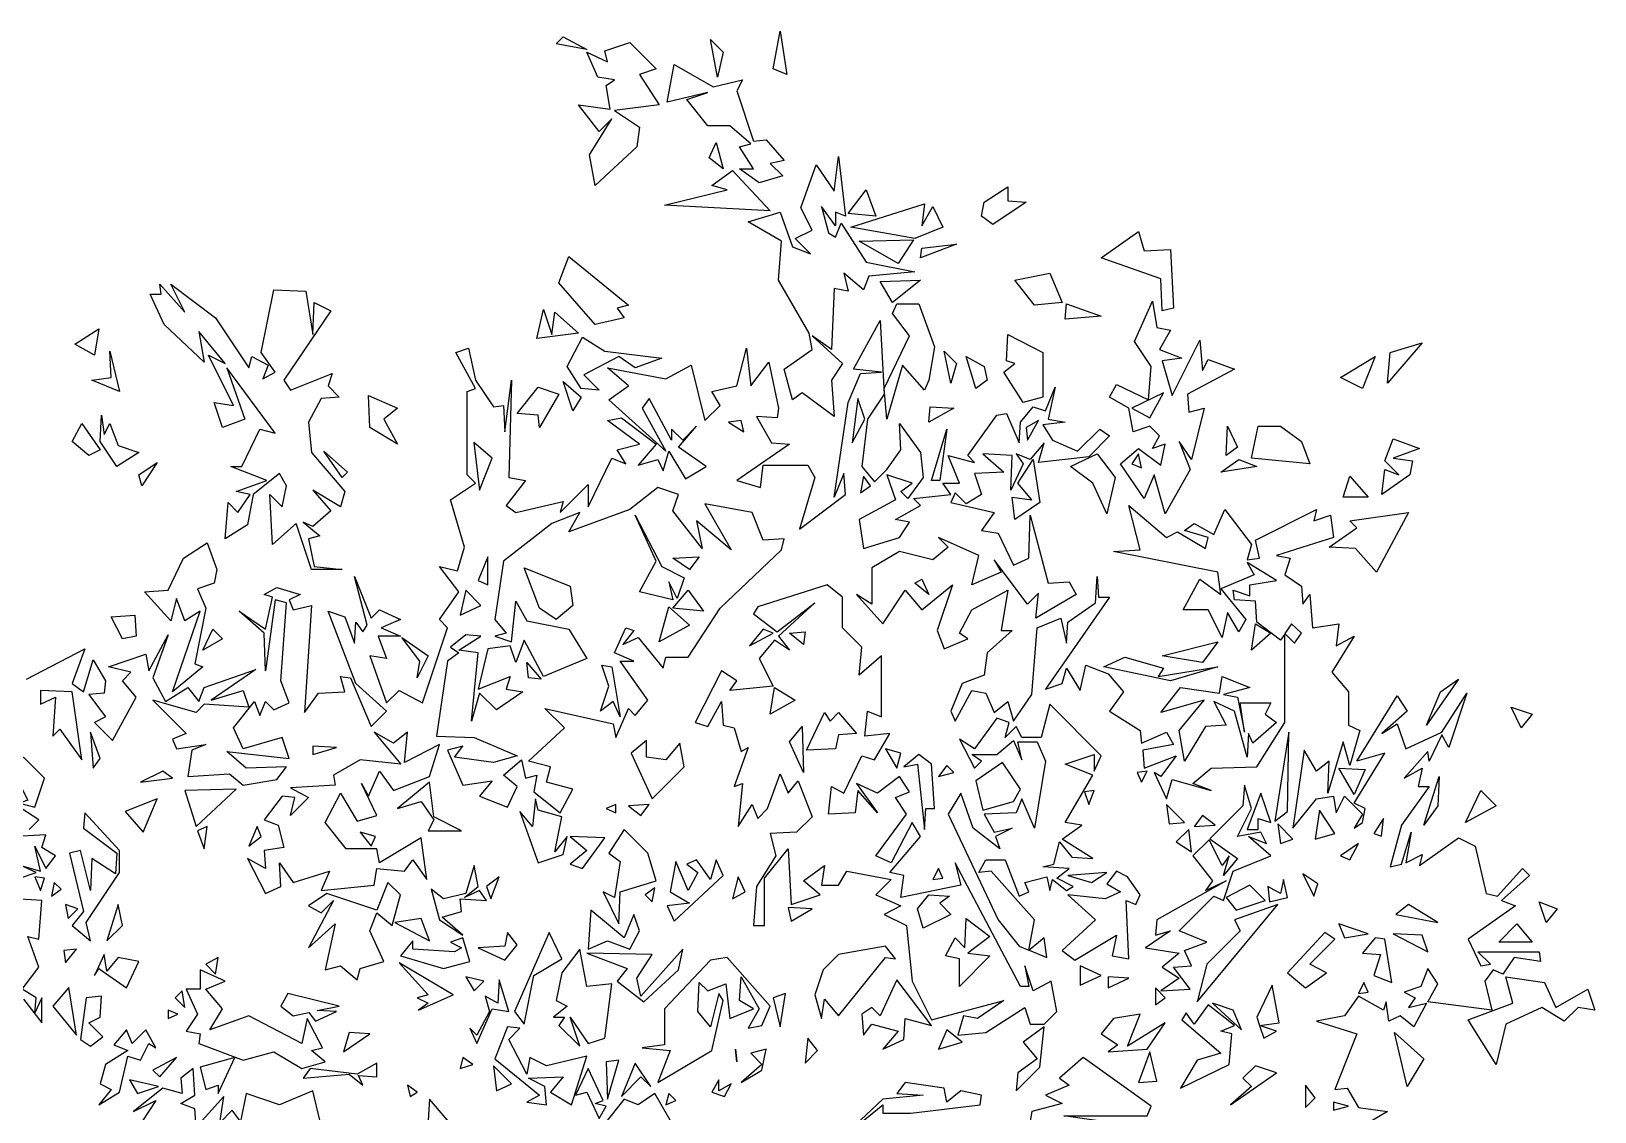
# Model space of a CAD drawing. Header units: millimetres. Extents: x -1920 to 1916, y -1858 to 1858.
# Drawn here: x 137 to 1192, y 839 to 1569 of the extents above; entities that cross this region are included whole.
import ezdxf

# ---------------------------------------------------------------- set-up
doc = ezdxf.new("R2010")
doc.units = ezdxf.units.MM
doc.layers.add('ALMOND-DRAW-PROFILE', color=7, linetype='Continuous', lineweight=25)

msp = doc.modelspace()

# ---------------------------------------------------------------- linework, layer by layer
at = {"layer": 'ALMOND-DRAW-PROFILE'}
for points in [[(511.6, 1556.5), (490.9, 1560.3), (495.6, 1565)], [(599.8, 1537.7), (595.1, 1563.1), (603.6, 1554.6)], [(646.8, 1539.6), (637.4, 1543.4), (642.1, 1568.7)], [(517.2, 1464.5), (513.5, 1485.2), (528.5, 1509.6), (520, 1501.1), (506, 1519), (527.5, 1516.1), (524.7, 1532.1), (530.4, 1535.9), (519.1, 1537.7), (511.6, 1554.6), (525.7, 1548.1), (523.8, 1555.6), (540.7, 1561.2), (558.5, 1543.4), (547.3, 1539.6), (560.4, 1519), (530.4, 1515.2), (547.3, 1503.9), (545.4, 1490.8)], [(628, 1466.4), (614.8, 1475.8), (624.2, 1475.8), (614.8, 1490.8), (622.3, 1492.7), (608.3, 1504.9), (593.3, 1504.9), (579.2, 1522.7), (593.3, 1527.4), (566, 1520.8), (570.7, 1546.2), (597, 1531.2), (616.7, 1535.9), (613, 1528.4), (624.2, 1494.6), (632.7, 1495.5), (644.9, 1481.4), (635.5, 1479.5), (643.9, 1471.1)], [(603.6, 1475.8), (594.2, 1483.3), (598.9, 1493.6)], [(678.7, 1308.7), (657.1, 1324.7), (650.5, 1320), (644.9, 1340.6), (663.7, 1353.8), (661.8, 1365), (641.1, 1400.7), (643, 1427), (620.5, 1440.1), (642.1, 1446.7), (650.5, 1423.2), (662.7, 1418.5), (652.4, 1428.8), (663.7, 1434.5), (656.1, 1449.5), (666.5, 1478.6), (678.7, 1460.8), (681.5, 1484.2), (686.2, 1443.9), (679.6, 1446.7), (679.6, 1437.3), (670.2, 1450.4), (674.9, 1432.6), (679.6, 1429.8), (683.4, 1439.2), (700.3, 1412.9), (733.1, 1406.3), (702.1, 1403.5), (698.4, 1394.1), (685.2, 1405.4), (688.1, 1393.2), (678.7, 1395.1), (676.8, 1353.8), (663.7, 1363.1), (684.3, 1344.4), (676.8, 1333.1)], [(635.5, 1447.6), (564.2, 1451.4), (606.4, 1461.7), (596.1, 1464.5), (610.1, 1474.8)], [(706.8, 1443.9), (688.1, 1445.7), (700.3, 1461.7)], [(785.7, 1438.2), (778.2, 1443.9), (780, 1453.3), (796, 1463.6), (796, 1454.2), (808.2, 1453.3)], [(733.1, 1428.8), (689.9, 1436.4), (739.7, 1452.3), (737.8, 1437.3), (745.3, 1450.4), (751.9, 1436.4)], [(721.9, 1412), (695.6, 1427), (732.2, 1427.9)], [(736.9, 1415.7), (737.8, 1422.3), (761.3, 1425.1)], [(900.2, 1380), (899.3, 1401.6), (858.9, 1415.7), (884.2, 1433.5), (888, 1420.4), (905.8, 1421.3), (907.7, 1381.9)], [(517.2, 1370.7), (492.8, 1398.8), (499.4, 1416.6), (539.7, 1383.8), (532.2, 1381.9), (536.9, 1375.3)], [(813.8, 1383.8), (800.7, 1400.7), (824.2, 1405.4), (832.6, 1385.7)], [(346.4, 1205.4), (325.7, 1205.4), (315.4, 1236.4), (299.4, 1222.3), (297.6, 1256.1), (306, 1247.7), (308.8, 1261.8), (304.1, 1270.2), (286.3, 1256.1), (282.5, 1235.5), (267.5, 1226.1), (269.4, 1250.5), (276, 1243.9), (284.4, 1256.1), (275, 1258), (295.7, 1265.5), (271.3, 1274.9), (278.8, 1274.9), (291, 1300.2), (301.3, 1297.4), (268.5, 1341.6), (280.7, 1306.8), (265.6, 1301.2), (260, 1318.1), (273.2, 1316.2), (256.3, 1350), (267.5, 1344.4), (249.7, 1366), (253.4, 1345.3), (226.2, 1370.7), (216.8, 1391.3), (224.3, 1391.3), (223.4, 1397.9), (240.3, 1379.1), (230.9, 1397.9), (261, 1375.3), (283.5, 1341.6), (285.4, 1349.1), (296.6, 1343.4), (292.9, 1334), (301.3, 1338.7), (291.9, 1351.9), (300.4, 1394.1), (322, 1393.2), (326.7, 1364.1), (327.6, 1385.7), (338.9, 1380), (307, 1333.1), (311.6, 1326.5), (339.8, 1337.8), (337, 1329.3), (344.5, 1321.8), (332.3, 1320.9), (323.8, 1304.9), (325.7, 1284.3), (348.3, 1258), (345.4, 1247.7), (326.7, 1258.9), (338.9, 1244.9), (326.7, 1234.5), (320.1, 1237.4), (331.4, 1228), (323.8, 1226.1), (327.6, 1207.3)], [(718.1, 1385.7), (709.6, 1399.8), (736.9, 1400.7)], [(714.3, 1306.8), (712.5, 1327.5), (729.4, 1363.1), (718.1, 1378.2), (720.9, 1384.7), (735.9, 1384.7), (746.3, 1355.6), (742.5, 1333.1), (739.7, 1326.5), (724.7, 1343.4)], [(834.5, 1374.4), (835.4, 1384.7), (858.9, 1376.3)], [(902.1, 1243), (894.6, 1269.3), (888, 1253.3), (872, 1276.8), (884.2, 1287.1), (899.3, 1275.8), (902.1, 1289.9), (893.6, 1287.1), (898.3, 1295.6), (891.8, 1302.1), (880.5, 1298.4), (877.7, 1314.3), (864.5, 1321.8), (869.2, 1330.3), (890.8, 1320), (892.7, 1342.5), (881.4, 1359.4), (893.6, 1386.6), (896.4, 1368.8), (905.8, 1366.9), (898.3, 1353.8), (913.3, 1348.1), (900.2, 1346.2), (906.8, 1322.8), (925.5, 1360.3), (927.4, 1339.7), (931.2, 1347.2), (949, 1340.6), (917.1, 1323.7), (918, 1311.5), (928.4, 1314.3), (919.9, 1279.6), (911.5, 1291.8), (919, 1273)], [(477.8, 1361.3), (482.5, 1381), (488.1, 1364.1), (490, 1379.1), (506, 1365)], [(179.3, 1350), (166.1, 1357.5), (182.1, 1367.8)], [(507.8, 1327.5), (498.4, 1342.5), (508.8, 1362.2), (523.8, 1352.8), (562.3, 1348.1), (544.4, 1341.6), (533.2, 1349.1), (509.7, 1336.9), (520, 1326.5)], [(806.3, 1318.1), (793.2, 1338.7), (800.7, 1344.4), (795.1, 1346.2), (796, 1364.1), (819.5, 1351.9), (819.5, 1321.8)], [(196.2, 1325.6), (177.4, 1333.1), (190.6, 1335), (189.6, 1352.8)], [(757.5, 1331.2), (752.8, 1352.8), (761.3, 1344.4)], [(1052.3, 1331.2), (1054.1, 1351.9), (1075.7, 1358.4)], [(774.4, 1327.5), (767.8, 1349.1), (780, 1342.5), (781.9, 1333.1)], [(1035.4, 1327.5), (1020.4, 1335), (1043.8, 1349.1)], [(502.2, 1312.5), (495.6, 1332.2), (507.8, 1321.8)], [(383.9, 1289.9), (365.1, 1301.2), (364.2, 1322.8), (383.9, 1314.3), (374.5, 1306.8)], [(479.7, 1301.2), (478.7, 1309.6), (464.7, 1310.6), (478.7, 1328.4), (492.8, 1323.7)], [(690.9, 1290.9), (699.3, 1306.8), (694.6, 1320.9)], [(891.8, 1307.8), (901.1, 1324.7), (879.6, 1314.3)], [(194.3, 1274.9), (183, 1291.8), (184, 1309.6), (185.9, 1296.5), (189.6, 1304), (195.2, 1289), (209.3, 1284.3)], [(742.5, 1304.9), (743.4, 1315.3), (759.4, 1314.3)], [(175.5, 1282.4), (164.3, 1291.8), (170.8, 1304), (183, 1286.2)], [(617.7, 1298.4), (615.8, 1305.9), (607.3, 1304.9)], [(744.4, 1265.5), (754.7, 1300.2), (750, 1265.5)], [(809.1, 1292.7), (816.7, 1305.9), (808.2, 1301.2)], [(943.4, 1282.4), (944.3, 1302.1), (950.9, 1288)], [(999.7, 1276.8), (960.3, 1280.5), (965, 1302.1), (980, 1302.1), (994.1, 1291.8)], [(435.4, 1291.1), (439.3, 1258.9), (447.8, 1280.5)], [(1048.5, 1256.1), (1050.4, 1273), (1059.8, 1269.3), (1050.4, 1278.7), (1056, 1293.7), (1073.9, 1287.1), (1056, 1280.5), (1069.2, 1278.7), (1067.3, 1269.3)], [(211.2, 1261.8), (209.3, 1269.3), (221.5, 1277.7)], [(346.4, 1267.4), (334.2, 1285.2), (350.1, 1271.2)], [(800.7, 1239.2), (798.8, 1254.3), (812, 1252.4), (802.6, 1263.6), (812.9, 1279.6), (817.6, 1250.5)], [(862.7, 1243), (853.3, 1263.6), (838.2, 1274.9), (856.1, 1283.4), (868.3, 1267.4)], [(886.1, 1274), (884.2, 1283.4), (879.6, 1276.8)], [(939.6, 1271.2), (951.8, 1279.6), (964, 1274.9)], [(696.5, 1257.1), (703.1, 1261.8), (698.4, 1268.3)], [(1022.2, 1254.3), (1026.9, 1268.3), (1039.1, 1254.3)], [(493.7, 1041.2), (502.2, 1057.1), (484.4, 1061.8), (487.2, 1072.1), (472.2, 1075.9), (496.6, 1098.4), (483.4, 1111.6), (529.4, 1101.2), (531.3, 1091.9), (539.7, 1111.6), (544.4, 1106.9), (552.9, 1117.2), (534.1, 1143.5), (543.5, 1143.5), (530.4, 1149.1), (537.9, 1166), (543.5, 1164.1), (536, 1154.8), (546.3, 1159.4), (563.2, 1138.8), (565.1, 1146.3), (580.1, 1146.3), (601.7, 1179.2), (643, 1218.6), (644.9, 1226.1), (630.8, 1225.2), (623.3, 1243.9), (591.4, 1249.6), (609.2, 1218.6), (585.7, 1238.3), (589.5, 1219.5), (569.8, 1244.9), (573.5, 1256.1), (559.5, 1260.8), (540.7, 1245.8), (499.4, 1230.8), (506.9, 1243.9), (488.1, 1236.4), (455.3, 1211.1), (449.6, 1171.6), (457.1, 1162.3), (449.6, 1160.4), (460.9, 1156.6), (463.7, 1183.9), (471.2, 1170.7), (499.4, 1165.1), (511.6, 1145.4), (482.5, 1133.2), (469.3, 1157.6), (463.7, 1142.6), (460, 1153.8), (444.9, 1151.9), (438.4, 1124.7), (460, 1133.2), (457.1, 1124.7), (468.4, 1122.8), (450.6, 1110.6), (439.3, 1121.9), (433.7, 1103.1), (438.4, 1149.1), (425.2, 1151), (440.2, 1160.4), (429.9, 1161.3), (419.6, 1152.9), (425.2, 1149.1), (417.7, 1143.5), (410.2, 1092.8), (435.6, 1091.9), (464.7, 1079.7), (448.7, 1075), (422.4, 1078.7), (428, 1086.2), (417.7, 1083.4), (428, 1059.9), (447.8, 1062.8), (439.3, 1052.4), (458.1, 1044.9), (464.7, 1059), (455.3, 1066.5), (467.5, 1076.8), (470.3, 1064.6), (477.8, 1066.5), (475.9, 1055.3)], [(569.8, 1184.8), (547.3, 1190.4), (558.5, 1211.1), (544.4, 1242.1), (562.3, 1207.3), (577.3, 1199.8), (572.6, 1185.7), (567, 1197)], [(1044.8, 1203.6), (1030.7, 1219.5), (1012.8, 1220.5), (1031.6, 1233.6), (1026.9, 1238.3), (1066.3, 1243.9)], [(231.9, 1122.8), (250.6, 1177.3), (240.3, 1170.7), (234.7, 1185.7), (230.9, 1170.7), (213.1, 1190.4), (229, 1191.4), (239.4, 1213), (255.3, 1223.3), (261.9, 1205.4), (260, 1196.1), (248.8, 1192.3), (254.4, 1179.2), (246.9, 1141.6), (252.5, 1139.7)], [(444.9, 1195.1), (444.9, 1213.9), (438.4, 1197.9)], [(581, 1205.4), (569.8, 1213), (587.6, 1213.9)], [(490.9, 1171.6), (479.7, 1179.2), (469.3, 1206.4), (500.3, 1194.2), (502.2, 1181)], [(762.2, 891), (781, 892.9), (807.3, 909.8), (811, 898.5), (820.4, 898.5), (828.9, 906.9), (825.1, 927.6), (812.9, 921), (807.3, 937.9), (810.1, 923.8), (804.5, 923.8), (760.3, 1007.4), (764.1, 992.4), (723.7, 983.9), (725.6, 998.9), (716.2, 1000.8), (736.9, 1025.2), (731.2, 1034.6), (717.2, 1007.4), (706.8, 1012.1), (727.5, 1040.2), (720, 1051.5), (729.4, 1055.3), (722.8, 1065.6), (707.8, 1054.3), (693.7, 1060.9), (707.8, 1041.2), (694.6, 1056.2), (692.8, 1041.2), (674.9, 1040.2), (676.8, 1059), (685.2, 1054.3), (697.4, 1079.7), (705.9, 1076.8), (716.2, 1094.7), (699.3, 1092.8), (701.2, 1109.7), (710.6, 1105.9), (710.6, 1147.2), (695.6, 1134.1), (697.4, 1152.9), (684.3, 1166), (684.3, 1186.7), (674, 1195.1), (627, 1180.1), (624.2, 1175.4), (640.2, 1163.2), (665.5, 1182.9), (641.1, 1160.4), (648.6, 1151), (638.3, 1157.6), (628, 1145.4), (637.4, 1126.6), (608.3, 1123.8), (613, 1130.3), (602.6, 1136.9), (584.8, 1102.2), (593.3, 1099.4), (602.6, 1116.3), (603.6, 1100.3), (611.1, 1098.4), (615.8, 1082.5), (620.5, 1085.3), (611.1, 1059), (616.7, 1060.9), (613.9, 1031.8), (623.3, 1046.8), (627, 1037.4), (633.6, 1044), (642.1, 1067.5), (647.7, 1054.3), (654.3, 1062.8), (663.7, 1038.4), (653.3, 1028), (635.5, 1027.1), (639.2, 1012.1), (626.1, 991.4), (624.2, 965.1), (631.7, 965.1), (631.7, 997.1), (647.7, 1016.8), (649.6, 979.2), (669.3, 985.8), (658, 995.2), (672.1, 1005.5), (670.2, 992.4), (681.5, 992.4), (687.1, 1001.7), (717.2, 996.1), (706.8, 985.8), (723.7, 978.3), (712.5, 972.6), (727.5, 965.1), (731.2, 927.6), (744.4, 901.3), (793.2, 914.4), (775.4, 902.2), (766, 904.1)], [(742.5, 1188.5), (733.1, 1196.1), (737.8, 1198.9)], [(426.2, 1174.5), (440.2, 1181), (429.9, 1191.4)], [(590.4, 1177.3), (569.8, 1179.2), (580.1, 1191.4)], [(198.1, 1158.5), (190.6, 1173.5), (206.5, 1174.5), (207.4, 1160.4)], [(560.4, 1156.6), (567, 1180.1), (581, 1167.9)], [(252.5, 1151), (259.1, 1165.1), (265.6, 1158.5)], [(621.4, 1153.8), (637.4, 1162.3), (630.8, 1165.1)], [(658, 1154.8), (648.6, 1162.3), (659, 1163.2)], [(960.3, 1151), (963.1, 1168.8), (973.4, 1162.3)], [(983, 1162.1), (989.4, 1155.7), (994.1, 1162.3), (987.5, 1168.8)], [(397.1, 1132.2), (398.9, 1143.5), (386.7, 1159.4), (404.6, 1147.2)], [(927.4, 1142.6), (900.2, 1147.2), (937.7, 1156.6)], [(480.8, 1131.4), (472.2, 1132.2), (471.2, 1142.6)], [(534.1, 1105.9), (529.4, 1116.3), (521, 1109.7), (526.6, 1126.6), (521.9, 1140.7), (528.5, 1139.7)], [(905.8, 1130.3), (860.8, 1139.7), (874.9, 1146.3), (901.1, 1138.8), (897.4, 1133.2), (937.7, 1139.7)], [(915.2, 1075.9), (911.5, 1096.6), (928.4, 1117.2), (899.3, 1108.8), (912.4, 1125.7), (938.7, 1121.9), (940.6, 1133.2), (959.3, 1125.7), (941.5, 1121), (950.9, 1119.1), (955.6, 1095.6), (952.8, 1115.3), (973.4, 1115.3), (969.7, 1107.8), (977.2, 1102.2), (961.2, 1088.1), (958.4, 1094.7), (957.5, 1078.7), (949, 1109.7), (934.9, 1116.3), (943.4, 1100.3), (929.3, 1099.4)], [(1078.6, 1100.3), (1087.9, 1122.8), (1100.1, 1131.3)], [(170.8, 1076.8), (164.3, 1122.8), (142.7, 1123.8), (142.7, 1114.4), (153, 1119.1), (151.1, 1092.8), (155.8, 1097.5)], [(635.5, 1107.8), (638.3, 1125.7), (652.4, 1117.2)], [(659.9, 1083.4), (672.1, 1108.8), (675.9, 1103.1), (681.5, 1108.8), (693.7, 1094.7), (681.5, 1093.7), (679.6, 1084.4)], [(810.1, 948.4), (813.8, 968.9), (784.7, 1001.7), (776.3, 1000.8), (781, 1009.3), (794.1, 1009.3), (803.5, 984.9), (810.1, 987.7), (807.3, 994.2), (822.3, 998), (824.2, 988.6), (826, 996.1), (835.4, 988.6), (840.1, 991.4), (828.9, 997.1), (837.3, 1003.6), (819.5, 1004.6), (827, 1006.4), (830.7, 1021.5), (839.2, 1011.1), (853.3, 1010.2), (832.6, 1023.3), (845.8, 1032.7), (834.5, 1034.6), (853.3, 1066.5), (834.5, 1074), (854.2, 1080.6), (854.2, 1069.3), (858.9, 1079.7), (824.2, 1114.4), (818.5, 1091.9), (805.4, 1091.9), (801.6, 1099.4), (794.1, 1091.9), (796.9, 1102.2), (788.5, 1105), (773.5, 1084.4), (763.2, 1090.9), (773.5, 1071.2), (778.2, 1075.9), (771.6, 1080.6), (788.5, 1080.6), (799.8, 1090), (805.4, 1076.8), (802.6, 1089), (815.7, 1089), (821.4, 1075.9), (813.8, 1030.8), (805.4, 1050.6), (801.6, 1041.2), (780, 1040.2), (786.6, 1028), (798.8, 1030.8), (787.6, 1025.2), (790.4, 1016.8), (772.5, 1030.8), (764.1, 1054.3), (755.6, 1040.2), (789.4, 968.9), (803.5, 951.1)], [(1142.4, 1098.4), (1135.8, 1112.5), (1149.9, 1107.8)], [(658, 1068.4), (648.6, 1089), (657.1, 1099.4)], [(178.4, 1071.2), (183, 1077.8), (176.5, 1095.6)], [(294.7, 986.7), (305.1, 991.4), (304.1, 1007.4), (313.5, 994.2), (337.9, 1001.7), (332.3, 988.6), (368, 992.4), (369.8, 1003.6), (388.6, 1001.7), (394.2, 1009.3), (403.6, 996.1), (399.9, 1024.3), (371.7, 1007.4), (369.8, 1016.8), (349.2, 1016.8), (335.1, 1034.6), (345.4, 1054.3), (356.7, 1035.5), (369.8, 1039.3), (359.5, 1060.9), (364.2, 1052.4), (371.7, 1069.3), (381.1, 1056.2), (405.5, 1065.6), (412.1, 1087.2), (388.6, 1075), (390.5, 1095.6), (381.1, 1088.1), (368, 1095.6), (386, 1073.9), (358.6, 1076.8), (340.7, 1066.5), (341.7, 1059.9), (311.6, 1058.1), (323.8, 1051.5), (311.6, 1039.3), (314.5, 1051.5), (306, 1052.4), (293.8, 1036.5), (303.2, 1032.7), (307, 1017.7), (293.8, 1015.8), (294.7, 1003.6), (282.5, 1010.2)], [(555.7, 1050.6), (577.3, 1072.1), (574.5, 1088.1), (565.1, 1076.8), (551.9, 1078.7), (551.9, 1090), (541.6, 1081.5)], [(976.2, 1035.5), (984.7, 1042.1), (985.6, 1095.6)], [(138.9, 1044.9), (145.5, 1064.6), (131.4, 1078.7), (119.2, 1066.5), (124.8, 1068.4), (134.2, 1049.6), (128.6, 1047.7)], [(326.7, 1080.6), (342.6, 1085.3), (326.7, 1086.2)], [(720.9, 1071.2), (723.7, 1081.5), (713.4, 1084.4)], [(739.7, 1029.9), (740.6, 1044), (746.3, 1044), (744.4, 1074), (735.9, 1080.6), (725.6, 1072.1), (735, 1074)], [(210.3, 1061.8), (231.9, 1064.6), (225.3, 1069.3)], [(749.1, 1065.6), (759.4, 1068.4), (754.7, 1073.1)], [(779.1, 1043), (799.8, 1048.7), (804.5, 1057.1), (792.3, 1075), (774.4, 1062.8)], [(886.1, 1061.8), (889.9, 1069.3), (883.3, 1068.4)], [(1029.7, 1053.4), (1019.4, 1071.2), (1037.2, 1070.3)], [(247.8, 1031.8), (275, 1057.1), (240.3, 1056.2)], [(404.6, 1029), (427.1, 1029), (408.3, 1038.4), (405.5, 1061.8), (383.9, 1044), (399.9, 1048.7), (408.3, 1036.5)], [(850.5, 1046.8), (854.2, 1056.2), (847.6, 1055.3)], [(899.3, 921), (919, 922), (907.7, 937), (919.9, 937.9), (915.2, 948.2), (930.2, 953.9), (911.5, 961.4), (934.9, 984.9), (941.5, 982), (948.1, 1001.7), (973.4, 1012.1), (958.4, 1025.2), (970.6, 1020.5), (966.8, 1028), (950.9, 1025.2), (960.3, 1044), (955.6, 1059.9), (954.6, 1045.9), (932.3, 1023.5), (950.9, 1010.2), (941.5, 998.9), (945.3, 1012.1), (940.6, 1005.5), (931.8, 1023), (920.9, 1012.1), (934, 995.2), (929.3, 988.6), (943.4, 995.2), (896.4, 968.9), (895.5, 958.6), (905.8, 961.4), (888.9, 950.1), (911.5, 946.4), (900.2, 937), (911.5, 929.5)], [(1076.7, 1032.7), (1087, 1065.6), (1086.1, 1045.9)], [(1104.8, 1034.6), (1115.2, 1056.2), (1125.5, 1045.9)], [(212.1, 1028), (221.5, 1050.6), (199.9, 1042.1)], [(478.7, 1007.4), (495.6, 1013), (498.4, 1025.2), (490, 1014.9), (494.7, 1038.4), (478.7, 1043), (476.9, 1050.6), (475, 1031.8), (466.5, 1042.1)], [(531.3, 1041.2), (531.3, 1046.8), (524.7, 1044)], [(548.2, 1039.3), (553.8, 1046.8), (539.7, 1045.9)], [(904.9, 1033.7), (915.2, 1034.6), (903, 1046.8)], [(957.5, 1029.9), (965, 1029.9), (965, 1037.4), (973.4, 1034.6), (966.8, 1054.3)], [(176.5, 954.8), (173.7, 967), (196.2, 1000.8), (196.2, 1015.8), (172.7, 1041.2), (171.8, 1030.8), (194.3, 1013.9), (193.4, 999.9), (177.4, 1010.2), (176.5, 988.6), (169.9, 1015.8), (162.4, 1013.9), (171.8, 974.5), (164.3, 965.1)], [(921.8, 1031.8), (935.9, 1032.7), (927.4, 1039.3)], [(1003.5, 1023.3), (1016.6, 1027.1), (1006.3, 1043)], [(1048.2, 1025.3), (1049.5, 1037.4), (1042.9, 1027.1)], [(253.4, 1016.8), (255.3, 1031.8), (248.8, 1029)], [(283.5, 1018.6), (291.9, 1025.2), (289.1, 1031.8)], [(366.1, 1018.6), (368.9, 1025.2), (358.6, 1028)], [(508.8, 1003.6), (523.8, 1024.3), (500.3, 1025.2), (511.6, 1015.8), (500.3, 1006.4)], [(533.2, 966.1), (534.1, 987.7), (558.5, 995.2), (552.9, 1013.9), (536.9, 1029.9), (526.6, 1013.9), (534.1, 1008.3), (530.4, 983.9), (522.8, 987.7)], [(919.9, 1014.9), (918, 1029.9), (909.6, 1021.5)], [(980, 1020.5), (988.4, 1023.3), (978.1, 1033.7)], [(1026.9, 1009.3), (1032.6, 1020.5), (1020.4, 1012.1)], [(428, 958.6), (414, 970.8), (427.1, 974.5), (426.2, 983), (444, 982), (439.3, 988.6), (429, 983.9), (438.4, 991.4), (435.6, 1005.5), (429.9, 986.7), (414.9, 983), (406.5, 989.5), (412.1, 968.9)], [(570.7, 968), (603.6, 998.9), (598.9, 1009.3), (595.1, 996.1), (585.7, 1009.3), (579.2, 1006.4), (586.7, 1000.8), (580.1, 988.6), (571.7, 1008.3), (567.9, 987.7), (581, 980.2), (566, 978.3)], [(745.3, 996.1), (751.9, 997.1), (749.1, 1003.6)], [(142.7, 988.6), (145.5, 997.1), (138.9, 998)], [(150.2, 984.9), (156.8, 989.5), (152.1, 994.2)], [(356.7, 928.5), (358.6, 936), (374.5, 940.7), (365.1, 961.4), (369.8, 973.6), (380.2, 965.1), (385.8, 985.8), (377.4, 994.2), (369.8, 975.5), (336.1, 986.7), (323.8, 978.3), (332.3, 973.6), (340.7, 982), (323.8, 950.1), (341.7, 966.1), (335.1, 935.1), (345.4, 937.9)], [(446.8, 983), (452.4, 998), (444, 991.4)], [(610.1, 983), (618.6, 987.7), (613.9, 998)], [(841.1, 941.7), (869.2, 958.6), (866.4, 944.5), (877.7, 942.6), (875.8, 982), (882.4, 979.2), (885.2, 985.8), (876.7, 998), (869.2, 1001.7), (862.7, 993.3), (872, 987.7), (861.7, 983), (836.4, 985.8), (855.1, 968.9), (832.6, 948.2)], [(852.3, 994.2), (862.7, 1000.8), (836.4, 998.9)], [(950, 975.5), (969.7, 982), (959.3, 992.4), (943.4, 983.9)], [(972.5, 981.1), (984.7, 983.9), (981.9, 996.1), (980, 986.7), (971.5, 991.4)], [(1002.5, 984.9), (1005.3, 993.3), (995, 999.9)], [(555.7, 981.1), (557.6, 990.5), (551, 985.8)], [(738.7, 963.3), (735, 976.4), (742.5, 985.8), (756.6, 984.9), (750, 980.2), (757.5, 972.6)], [(161.5, 969.8), (168, 976.4), (159.6, 979.2)], [(187.7, 954.8), (198.1, 965.1), (195.2, 979.2)], [(512.5, 949.2), (525.7, 954.8), (540.7, 949.2), (547.3, 961.4), (543.5, 972.6), (536.9, 956.7), (514.4, 975.5)], [(649.6, 968), (663.7, 976.4), (647.7, 977.3)], [(923.7, 913.5), (978.1, 979.2), (949, 968.9), (952.8, 961.4), (930.2, 938.9)], [(1057.9, 972.6), (1086.1, 967), (1066.3, 979.2)], [(1159.3, 967), (1154.6, 981.1), (1166.8, 976.4)], [(405.5, 954.8), (399.9, 969.8), (382, 967)], [(763.2, 923.8), (763.2, 942.6), (753.8, 944.5), (760.3, 956.7), (766.9, 950.1), (767.8, 969.8), (783.8, 957.6), (768.8, 946.4), (783.8, 944.5)], [(1023.2, 956.7), (1039.1, 959.5), (1019.4, 966.1)], [(1127.4, 953.9), (1139.6, 966.1), (1149.9, 953.9)], [(414.9, 936), (432.7, 940.7), (428, 956.7), (419.6, 953.9), (427.1, 950.1), (422.4, 947.3), (394.2, 949.2), (394.2, 954.8), (385.8, 944.5)], [(456.2, 941.7), (464.7, 952), (458.1, 960.4), (456.2, 951.1), (438.4, 950.1)], [(469.3, 898.5), (475.9, 931.3), (494.7, 942.6), (486.2, 960.4), (462.8, 906.9)], [(670.2, 902.2), (672.1, 915.4), (681.5, 904.1), (713.4, 943.5), (720, 942.6), (713.4, 951.1), (681.5, 945.4), (671.2, 935.1), (665.5, 918.2)], [(810.2, 948.4), (822.3, 943.5), (820.4, 956.7)], [(996.9, 922.9), (1011, 933.2), (999.7, 938.9), (1016.6, 955.8), (1010, 960.4), (984.7, 933.2)], [(1055.1, 926.7), (1050.4, 955.8), (1043.8, 956.7), (1035.4, 946.4), (1047.6, 945.4), (1042.9, 931.3)], [(1079.5, 947.3), (1075.7, 958.6), (1056, 959.5)], [(159.6, 939.8), (167.1, 949.2), (158.6, 948.2)], [(200.9, 922.9), (209.3, 940.7), (195.2, 943.5), (187.7, 934.2), (185.9, 945.4), (179.3, 931.3), (182.1, 936)], [(261, 932.3), (262.8, 943.5), (254.4, 938.9)], [(398, 907.9), (421.5, 918.2), (384.9, 939.8), (404.6, 918.2), (397.1, 916.3), (404.6, 912.6)], [(506.9, 883.5), (500.3, 903.2), (512.5, 885.3), (523.8, 889.1), (528.5, 925.7), (511.6, 923.8), (506.9, 949.2), (494.7, 933.2), (490.9, 914.4), (498.4, 910.7), (489.1, 903.2), (496.6, 903.2), (492.8, 897.6)], [(550.1, 913.5), (573.5, 935.1), (576.4, 949.2), (548.2, 917.3), (545.4, 929.5), (555.7, 945.4), (511.6, 946.4), (538.8, 936), (532.2, 927.6)], [(559.5, 859.1), (596.1, 880.7), (603.6, 914.4), (600.8, 919.1), (595.1, 896.6), (586.7, 906.9), (587.6, 926.7), (593.3, 921), (605.5, 925.7), (608.3, 902.2), (624.2, 908.8), (614.8, 914.4), (615.8, 930.4), (628, 908.8), (620.5, 895.7), (629.9, 897.6), (635.5, 910.7), (606.4, 943.5), (595.1, 941.7), (564.2, 908.8), (564.2, 884.4), (549.1, 882.5), (567.9, 880.7)], [(319.2, 868.5), (335.1, 873.1), (325.7, 880.7), (333.2, 882.5), (322.9, 902.2), (319.2, 885.3), (283.5, 904.1), (257.2, 894.7), (265.6, 908.8), (254.4, 922), (267.5, 927.6), (250.6, 935.1), (250.6, 922), (241.2, 922), (248.8, 905.1), (241.2, 893.8), (250.6, 891.9), (249.7, 885.3), (279.7, 874.1), (300.4, 879.7)], [(435.6, 921), (442.1, 927.6), (429.9, 930.4)], [(844.8, 924.8), (858.9, 931.3), (844.8, 937.9)], [(863.6, 922.9), (877.7, 929.5), (863.6, 930.4)], [(1125.5, 871.3), (1106.7, 901.3), (1136.8, 912.6), (1132.1, 930.4), (1158.3, 926.7), (1165.8, 909.8), (1187.4, 922), (1192.1, 907.9), (1180.9, 909.8), (1171.5, 900.4), (1156.5, 909.8), (1132.1, 898.5)], [(161.9, 923.3), (151.1, 910.7), (167.1, 891)], [(240.3, 909.8), (238.4, 921), (233.7, 916.3)], [(313.5, 904.1), (324, 906.4), (328.5, 900.4), (342.6, 906.9), (329.7, 907.6), (344.5, 910.7), (309.8, 919.1), (305.1, 910.7)], [(437.4, 885.3), (447.8, 908.8), (459, 906.9), (452.4, 928.5), (451.5, 912.6), (443.1, 917.3), (445.9, 906.9), (437.4, 891), (432.7, 895.7)], [(642.1, 896.6), (645.8, 919.1), (637.4, 916.3)], [(711.5, 881.6), (725.6, 888.2), (726.5, 902.2), (744.4, 897.6), (720.9, 928.5), (709.6, 904.1), (704, 909.8), (697.4, 905.1), (698.4, 891), (704, 898.5), (721.9, 893.8)], [(895.5, 911.6), (902.1, 916.3), (895.5, 922.9)], [(965.9, 897.6), (979.1, 899.4), (974.4, 924.8), (964, 903.2)], [(1032.6, 919.1), (1039.1, 920.1), (1036.3, 926.7)], [(176.5, 883.5), (184.9, 890), (175.5, 899.4), (183, 903.2), (184, 917.3), (173.7, 916.3), (169.9, 888.2)], [(229, 902.2), (235.6, 905.1), (229, 907.9)], [(912.4, 855.3), (945.3, 871.3), (947.1, 891.9), (939.6, 893.8), (949, 897.6), (931.2, 911.6), (921.8, 898.5), (916.2, 906), (913.3, 901.3), (939.6, 878.8), (923.7, 874.1)], [(953.7, 894.7), (948.1, 907.9), (934, 912.6)], [(863.6, 879.7), (889.9, 881.6), (902.1, 899.4), (876.7, 883.5), (885.2, 905.1), (867.3, 902.2), (858.9, 891.9), (870.2, 884.4)], [(965.9, 897.6), (968.7, 889.1), (977.2, 893.8)], [(182.1, 844), (196.2, 852.5), (201.8, 876.9), (210.3, 874.1), (215.9, 885.3), (220.6, 882.5), (214, 894.7), (204.6, 885.3), (200.9, 894.7), (192.4, 884.4), (201.8, 880.7), (186.8, 871.3), (183, 858.1), (190.6, 854.4)], [(347.3, 879.7), (365.1, 891.9), (351.1, 892.9)], [(484.4, 844), (483.4, 856.3), (472.2, 861.9), (495.6, 862.8), (487.2, 852.5), (501.3, 844), (511.6, 876.9), (484.4, 870.3), (473.1, 876), (471.2, 864.7), (459, 888.2), (466.5, 895.7), (458.1, 896.6), (449.6, 875), (479.7, 850.6), (471.2, 845.9)], [(659, 872.2), (667.4, 880.7), (660.8, 889.1)], [(749.1, 881.6), (765, 886.3), (754.7, 894.7)], [(801.6, 853.4), (817.6, 869.4), (820.4, 896.6), (806.3, 886.3), (815.7, 875), (802.6, 865.6)], [(1065.4, 856.3), (1057, 892.9), (1076.7, 875)], [(612, 881.5), (612, 881.6), (613, 873.1)], [(615.8, 859.1), (629.9, 867.5), (632.7, 881.6), (622.3, 878.8), (629.9, 871.3)], [(884.2, 859.1), (896.4, 860), (891.8, 879.7)], [(223.4, 862.8), (234.7, 876), (218.7, 867.5)], [(262.8, 851.6), (274.1, 876), (250.6, 869.4), (254.4, 854.4), (262.8, 857.2)], [(360.5, 857.2), (357.6, 863.8), (369.8, 862.8), (369.8, 872.2), (356.7, 864.7), (324.8, 868.5), (320.1, 861.9), (351.1, 864.7)], [(426.2, 868.5), (434.6, 871.3), (428, 876)], [(450.6, 853.4), (460.9, 858.1), (448.7, 870.3)], [(520, 834.7), (524.7, 843.1), (517.2, 845), (522.8, 846.9), (512.5, 868.5), (504.1, 850.6), (511.6, 852.5)], [(525.7, 847.8), (533.2, 874.1), (524.7, 873.1)], [(535.1, 849.7), (548.2, 862.8), (554.8, 856.3), (544.4, 872.2)], [(818.5, 819.6), (866.4, 831.8), (833.6, 836.5), (889.9, 836.5), (892.7, 843.1), (846.7, 876), (830.7, 861.9), (837.3, 857.2), (821.4, 850.6), (832.6, 845), (812, 839.4), (810.1, 828.1)], [(946.2, 844), (977.2, 865.6), (963.1, 870.3), (954.6, 861.9), (960.3, 856.3)], [(208.4, 851.6), (222.5, 856.3), (202.8, 860.9)], [(392.4, 849.7), (397.1, 852.5), (390.5, 857.2)], [(604.5, 849.7), (609.2, 858.1), (600.8, 853.4), (600.8, 860.9), (596.1, 852.5)], [(681.5, 819.6), (711.5, 844), (711.5, 838.4), (730.3, 838.4), (777.2, 844), (778.2, 850.6), (764.1, 853.4), (754.7, 845.9), (752.8, 855.3), (726.5, 859.1), (720.9, 851.6), (738.7, 850.6), (711.5, 847.8)], [(996.9, 842.2), (1003.5, 848.7), (996.9, 857.2)], [(428, 821.5), (405.5, 847.8), (404.6, 833.7), (415.8, 830), (408.3, 828.1)], [(529.4, 825.3), (567.9, 833.7), (557.6, 851.6), (546.3, 844), (536.9, 847.8), (522.8, 830)], [(565.1, 844), (571.7, 846.9), (567, 851.6)], [(1015.7, 840.3), (1026, 843.1), (1015.7, 845.9)]]:
    msp.add_lwpolyline(points, close=True, dxfattribs=at)
for points in [[(133.3, 1131.3), (172.7, 1151.9), (164.3, 1128.5), (171.8, 1122.8), (178.4, 1144.4), (186.8, 1130.3), (185.9, 1121.9), (175.5, 1121), (186.8, 1105.9), (179.3, 1102.2), (191.5, 1090), (207.4, 1119.1), (198.1, 1130.3), (203.7, 1136), (188.7, 1139.7), (214, 1148.2), (215.9, 1136.9), (229, 1161.3), (218.7, 1132.2), (227.2, 1116.3), (242.2, 1125.7), (249.7, 1116.3), (253.4, 1125.7), (288.2, 1137.9), (258.1, 1117.2), (279.7, 1123.8), (283.5, 1112.5), (253.4, 1114.4), (247.8, 1108.8), (218.7, 1117.2), (241.2, 1094.7), (231.9, 1090.9), (234.7, 1084.4), (254.4, 1087.2), (245, 1083.4), (242.2, 1065.6), (270.3, 1067.5), (279.7, 1059.9), (302.3, 1063.7), (308.8, 1072.1), (281.6, 1071.2), (268.5, 1082.5), (310.7, 1077.8), (306, 1091.9), (279.7, 1084.4), (273.2, 1098.4), (287.2, 1116.3), (291, 1106.9), (294.7, 1116.3), (300.4, 1110.6), (310.7, 1115.3), (305.1, 1130.3), (308.8, 1182.9), (301.3, 1184.8), (294.7, 1136.9), (293.8, 1162.3), (276.9, 1177.3), (294.7, 1165.1), (299.4, 1186.7), (293.8, 1188.5), (302.3, 1193.2), (318.2, 1188.5), (310.7, 1184.8), (313.5, 1178.2), (325.7, 1181), (321, 1108.8), (330.4, 1121.9), (348.3, 1122.8), (345.4, 1133.2), (352, 1132.2), (366.1, 1099.4), (376.4, 1109.7), (355.8, 1128.5), (337, 1177.3), (348.3, 1173.5), (354.8, 1155.7), (355.8, 1169.8), (360.5, 1163.2), (363.3, 1167.9), (354.8, 1200.7), (366.1, 1172.6), (371.7, 1178.2), (385.8, 1171.6), (372.7, 1166), (385.8, 1160.4), (370.8, 1160.4), (376.4, 1145.4), (365.1, 1147.2), (376.4, 1115.3), (384.9, 1123.8), (400.8, 1115.3), (417.7, 1166), (412.1, 1171.6), (425.2, 1190.4), (412.1, 1207.3), (424.3, 1204.5), (429, 1220.5), (419.6, 1252.4), (436.5, 1263.6), (430.9, 1269.3), (430.9, 1325.6), (436.5, 1327.5), (423.3, 1351.9), (431.8, 1354.7), (436.5, 1333.1), (448.7, 1315.3), (455.3, 1316.2), (456.2, 1298.4), (460.9, 1333.1), (459, 1267.4), (470.3, 1265.5), (457.1, 1248.6), (463.7, 1243.9), (495.6, 1251.4), (493.7, 1243.9), (512.5, 1262.7), (512.5, 1247.7), (528.5, 1280.5), (537.9, 1276.8), (532.2, 1286.2), (547.3, 1289.9), (525.7, 1305.9), (535.1, 1307.8), (558.5, 1289.9), (546.3, 1275.8), (559.5, 1279.6), (563.2, 1272.1), (567, 1285.2), (578.2, 1266.5), (592.3, 1274.9), (573.5, 1288), (585.7, 1302.1), (576.4, 1292.7), (568.8, 1300.2), (568.8, 1292.7), (553.8, 1320.9), (549.1, 1314.3), (565.1, 1285.2), (526.6, 1320), (539.7, 1329.3), (525.7, 1341.6), (565.1, 1334), (582, 1343.4), (591.4, 1305.9), (601.7, 1316.2), (596.1, 1325.6), (613, 1329.3), (619.5, 1354.7), (622.3, 1329.3), (634.6, 1345.3), (641.1, 1314.3), (640.2, 1307.8), (626.1, 1308.7), (636.4, 1290.9), (648.6, 1289.9), (613, 1265.5), (628.9, 1260.8), (630.8, 1275.8), (660.8, 1275.8), (665.5, 1267.4), (655.2, 1232.7), (686.2, 1256.1), (685.2, 1270.2), (678.7, 1254.3), (688.1, 1318.1), (696.5, 1337.8), (710.6, 1338.7), (691.8, 1340.6), (709.6, 1373.5), (712.5, 1323.7), (701.2, 1306.8), (697.4, 1274.9), (705.9, 1264.6), (714.3, 1273), (723.7, 1286.2), (722.8, 1304), (736.9, 1284.3), (738.7, 1267.4), (728.4, 1253.3), (723.7, 1258), (731.2, 1263.6), (714.3, 1269.3), (720, 1252.4), (695.6, 1239.2), (698.4, 1219.5), (722.8, 1227), (729.4, 1237.4), (720, 1239.2), (736.9, 1248.6), (732.2, 1253.3), (757.5, 1256.1), (751.9, 1263.6), (763.2, 1263.6), (755.6, 1282.4), (773.5, 1277.7), (768.8, 1282.4), (788.5, 1309.6), (795.1, 1310.6), (803.5, 1290.9), (804.5, 1304.9), (812.9, 1315.3), (821.4, 1312.5), (827.9, 1328.4), (823.2, 1306.8), (834.5, 1304.9), (819.5, 1303.1), (826, 1292.7), (842.9, 1285.2), (858, 1300.2), (864.5, 1295.6), (850.5, 1281.5), (816.7, 1277.7), (820.4, 1290.9), (811, 1279.6), (801.6, 1283.4), (806.3, 1276.8), (797.9, 1258.9), (798.8, 1282.4), (779.1, 1283.4), (793.2, 1271.2), (773.5, 1270.2), (778.2, 1256.1), (767.8, 1249.6), (760.3, 1257.1), (757.5, 1250.5), (786.6, 1243.9), (778.2, 1231.7), (789.4, 1229.8), (799.8, 1208.3), (810.1, 1213), (811, 1242.1), (823.2, 1196.1), (837.3, 1197), (842, 1188.5), (814.8, 1172.6), (816.7, 1189.5), (809.1, 1182), (786.6, 1212), (791.3, 1203.6), (771.6, 1195.1), (776.3, 1214.8), (749.1, 1227), (755.6, 1220.5), (745.3, 1212), (722.8, 1217.6), (704, 1206.4), (704, 1182), (693.7, 1188.5), (711.5, 1168.8), (726.5, 1191.4), (737.8, 1178.2), (758.5, 1195.1), (748.1, 1164.1), (752.8, 1151.9), (768.8, 1158.5), (763.2, 1162.3), (771.6, 1178.2), (796, 1191.4), (791.3, 1164.1), (798.8, 1164.1), (781.9, 1149.1), (780, 1134.1), (765, 1128.5), (757.5, 1109.7), (760.3, 1103.1), (771.6, 1123.8), (781, 1121.9), (786.6, 1108.8), (796, 1116.3), (799.8, 1103.1), (812, 1121), (815.7, 1166), (831.7, 1172.6), (835.4, 1155.7), (836.4, 1169.8), (855.1, 1182.9), (856.1, 1200.7), (857, 1186.7), (864.5, 1186.7), (821.4, 1124.7), (832.6, 1128.5), (835.4, 1138.8), (844.8, 1123.8), (848.6, 1140.7), (863.6, 1135), (873.9, 1122.8), (864.5, 1109.7), (885.2, 1096.6), (886.1, 1088.1), (903, 1095.6), (907.7, 1087.2), (887.1, 1083.4), (888, 1071.2), (909.6, 1079.7), (899.3, 1065.6), (894.6, 1068.4), (903, 1050.6), (906.8, 1063.7), (933.1, 1056.2), (920.9, 1060.9), (933.1, 1071.2), (964, 1072.1), (982.8, 1102.2), (982.8, 1161.8), (980, 1157.6), (964, 1169.8), (963.1, 1183.9), (949, 1184.8), (948.1, 1191.4), (959.3, 1187.6), (959.3, 1195.1), (977.2, 1197.9), (957.5, 1210.1), (962.2, 1201.7), (939.6, 1192.3), (956.5, 1171.6), (951.8, 1163.2), (944.3, 1176.3), (940.6, 1159.4), (931.2, 1178.2), (914.3, 1178.2), (925.5, 1198.9), (939.6, 1188.5), (937.7, 1203.6), (867.3, 1217.6), (885.2, 1218.6), (877.7, 1248.6), (903, 1227), (910.5, 1230.8), (929.3, 1219.5), (931.2, 1227), (915.2, 1231.7), (921.8, 1236.4), (934.9, 1228.9), (942.4, 1245.8), (960.3, 1222.3), (957.5, 1212), (965.9, 1213), (963.1, 1225.2), (1004.4, 1245.8), (1002.5, 1238.3), (1013.8, 1242.1), (1015.7, 1227), (977.2, 1214.8), (986.6, 1213), (982.8, 1201.7), (994.1, 1194.2), (995, 1182), (999.7, 1188.5), (1001.6, 1166), (1019.4, 1168.8), (1017.5, 1153.8), (1029.7, 1160.4), (1014.7, 1136), (1026, 1122.8), (1026, 1100.3), (1033.5, 1096.6), (1026.9, 1073.1), (1022.2, 1089), (1011.9, 1054.3), (1012.8, 1075.9), (1004.4, 1069.3), (995.9, 1083.4), (988.4, 1030.8), (1004.4, 1050.6), (1015.7, 1052.4), (1017.5, 1041.2), (1023.2, 1052.4), (1035.4, 1040.2), (1029.7, 1030.8), (1035.4, 1034.6), (1037.2, 1044), (1029.7, 1047.7), (1050.4, 1081.5), (1031.6, 1075.9), (1058.8, 1120), (1065.4, 1109.7), (1048.5, 1094.7), (1058.8, 1101.2), (1064.5, 1084.4), (1088.9, 1095.6), (1105.8, 1121.9), (1093.6, 1085.3), (1088.9, 1093.7), (1080.4, 1075.9), (1079.5, 1082.5), (1063.5, 1064.6), (1075.7, 1071.2), (1072.9, 1059), (1080.4, 1059), (1061.7, 1032.7), (1054.1, 1004.6), (1061.7, 1006.4), (1068.2, 1028), (1064.5, 1007.4), (1075.7, 1013), (1073.9, 1005.5), (1100.1, 1024.3), (1111.4, 1018.6), (1118.9, 986.7), (1126.4, 984.9), (1143.3, 1003.6), (1148, 998.9), (1129.2, 982), (1138.6, 978.3), (1106.7, 955.8), (1115.2, 937.9), (1121.7, 938.9), (1113.3, 947.3), (1154.6, 947.3), (1155.5, 940.7), (1137.7, 943.5), (1130.2, 932.3), (1123.6, 935.1), (1118, 927.6), (1122.7, 907.9), (1079.5, 913.5), (1086.1, 925.7), (1079.5, 936), (1074.8, 923.8), (1063.5, 920.1), (1071, 916.3), (1066.3, 909.8), (1078.6, 912.6), (1070.1, 896.6), (1060.7, 904.1), (1053.2, 900.4), (1051.3, 913.5), (1049.5, 907.9), (1032.6, 917.3), (1023.2, 904.1), (1004.4, 900.4), (1031.6, 891.9), (1016.6, 854.4), (1025, 855.3), (1032.6, 842.2), (1052.3, 839.4), (1015.7, 817.8)], [(135.2, 1029.9), (141.7, 1036.5), (125.8, 1046.8)], [(117.3, 993.3), (139.9, 1000.8), (129.5, 1005.5), (142.7, 1001.7), (138.9, 1018.6), (146.4, 1003.6), (153, 1012.1), (143.6, 1017.7), (146.4, 1026.2), (126.7, 1025.2)], [(131.4, 915.4), (143.6, 899.4), (143.6, 916.3), (138.9, 906), (139.9, 916.3), (130.5, 922), (141.7, 937), (134.2, 957.6), (141.7, 955.8), (143.6, 982), (125.8, 983)], [(331.4, 833.7), (326.7, 853.4), (304.1, 844), (281.6, 851.6), (277.9, 832.8), (272.2, 840.3), (263.8, 831.8), (266.6, 849.7), (247.8, 829), (246.9, 841.2), (237.5, 845), (246.9, 850.6), (245.9, 868.5), (237.5, 861.9), (238.4, 851.6), (225.3, 855.3), (205.6, 839.4), (220.6, 846.9), (206.5, 825.3)]]:
    msp.add_lwpolyline(points, dxfattribs=at)

doc.saveas('drawing.dxf')
